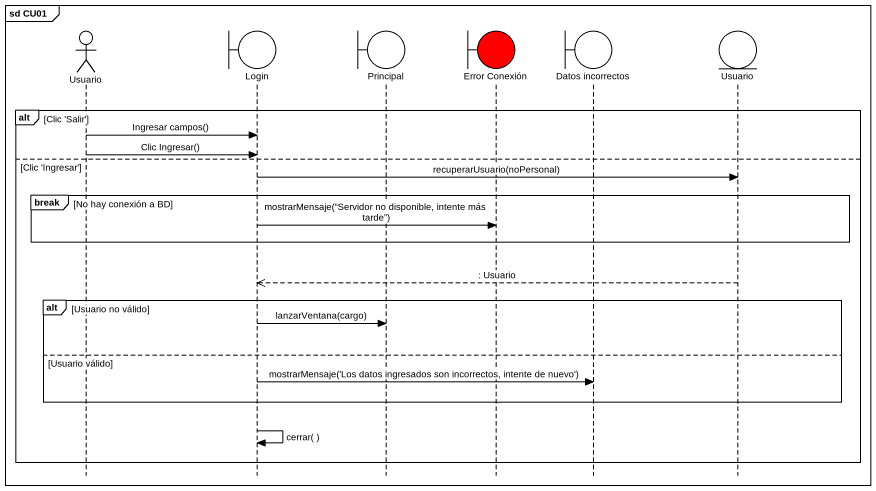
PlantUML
@startuml
mainframe sd CU01
hide footbox
actor Usuario
boundary Login
boundary Principal
boundary "Error Conexión" as Error_Conexión #FF0000
boundary "Datos incorrectos" as Datos_incorrectos
entity "Usuario" as Usuario_2

alt Clic 'Salir'
  Usuario -> Login : Ingresar campos()
  Usuario -> Login : Clic Ingresar()
else Clic 'Ingresar'
  Login -> Usuario_2 : recuperarUsuario(noPersonal)
  break No hay conexión a BD
    Login -> Error_Conexión : mostrarMensaje(“Servidor no disponible, intente más tarde”)
  end
  Usuario_2 -->> Login : : Usuario
  alt Usuario no válido
    Login -> Principal : lanzarVentana(cargo)
  else Usuario válido
    Login -> Datos_incorrectos : mostrarMensaje('Los datos ingresados son incorrectos, intente de nuevo')
  end
  Login -> Login : cerrar( )
end
@enduml
